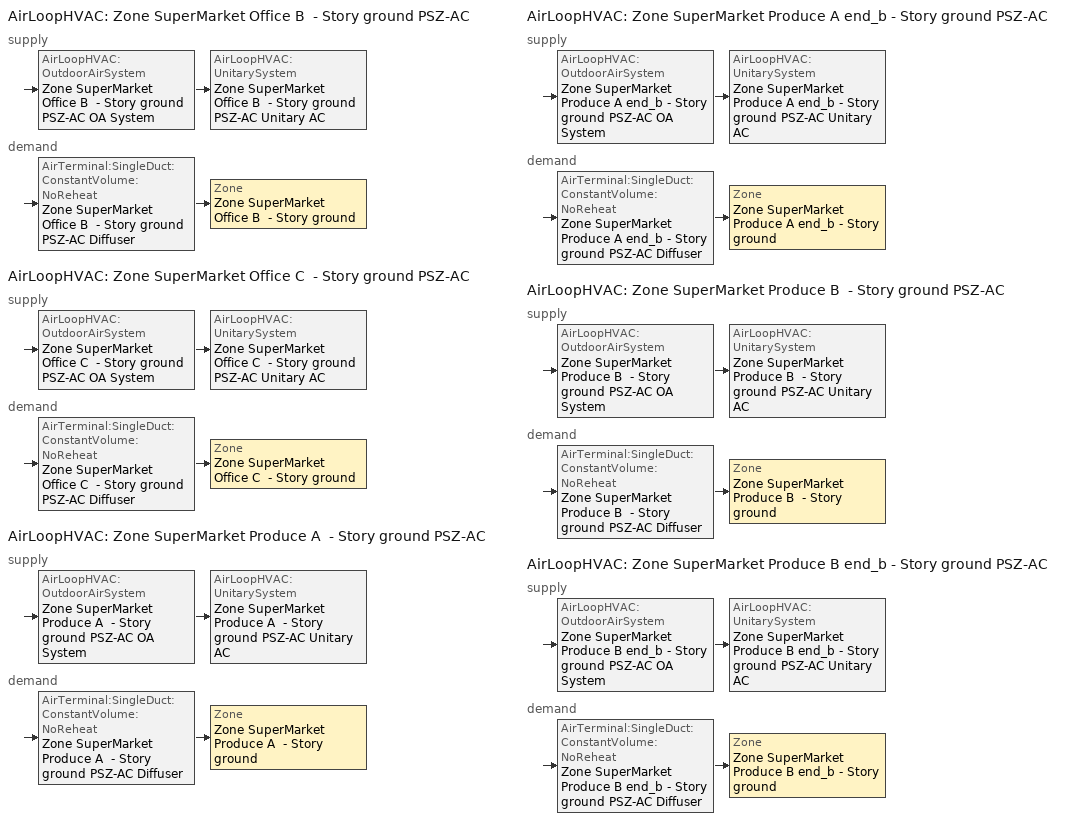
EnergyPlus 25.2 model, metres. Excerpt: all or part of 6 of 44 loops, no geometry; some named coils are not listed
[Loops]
AirLoopHVAC 'Zone SuperMarket Office B  - Story ground PSZ-AC'
 supply: AirLoopHVAC:OutdoorAirSystem 'Zone SuperMarket Office B  - Story ground PSZ-AC OA System' > AirLoopHVAC:UnitarySystem 'Zone SuperMarket Office B  - Story ground PSZ-AC Unitary AC'
 demand: AirTerminal:SingleDuct:ConstantVolume:NoReheat 'Zone SuperMarket Office B  - Story ground PSZ-AC Diffuser' > Zone 'Zone SuperMarket Office B  - Story ground'
AirLoopHVAC 'Zone SuperMarket Office C  - Story ground PSZ-AC'
 supply: AirLoopHVAC:OutdoorAirSystem 'Zone SuperMarket Office C  - Story ground PSZ-AC OA System' > AirLoopHVAC:UnitarySystem 'Zone SuperMarket Office C  - Story ground PSZ-AC Unitary AC'
 demand: AirTerminal:SingleDuct:ConstantVolume:NoReheat 'Zone SuperMarket Office C  - Story ground PSZ-AC Diffuser' > Zone 'Zone SuperMarket Office C  - Story ground'
AirLoopHVAC 'Zone SuperMarket Produce A  - Story ground PSZ-AC'
 supply: AirLoopHVAC:OutdoorAirSystem 'Zone SuperMarket Produce A  - Story ground PSZ-AC OA System' > AirLoopHVAC:UnitarySystem 'Zone SuperMarket Produce A  - Story ground PSZ-AC Unitary AC'
 demand: AirTerminal:SingleDuct:ConstantVolume:NoReheat 'Zone SuperMarket Produce A  - Story ground PSZ-AC Diffuser' > Zone 'Zone SuperMarket Produce A  - Story ground'
AirLoopHVAC 'Zone SuperMarket Produce A end_b - Story ground PSZ-AC'
 supply: AirLoopHVAC:OutdoorAirSystem 'Zone SuperMarket Produce A end_b - Story ground PSZ-AC OA System' > AirLoopHVAC:UnitarySystem 'Zone SuperMarket Produce A end_b - Story ground PSZ-AC Unitary AC'
 demand: AirTerminal:SingleDuct:ConstantVolume:NoReheat 'Zone SuperMarket Produce A end_b - Story ground PSZ-AC Diffuser' > Zone 'Zone SuperMarket Produce A end_b - Story ground'
AirLoopHVAC 'Zone SuperMarket Produce B  - Story ground PSZ-AC'
 supply: AirLoopHVAC:OutdoorAirSystem 'Zone SuperMarket Produce B  - Story ground PSZ-AC OA System' > AirLoopHVAC:UnitarySystem 'Zone SuperMarket Produce B  - Story ground PSZ-AC Unitary AC'
 demand: AirTerminal:SingleDuct:ConstantVolume:NoReheat 'Zone SuperMarket Produce B  - Story ground PSZ-AC Diffuser' > Zone 'Zone SuperMarket Produce B  - Story ground'
AirLoopHVAC 'Zone SuperMarket Produce B end_b - Story ground PSZ-AC'
 supply: AirLoopHVAC:OutdoorAirSystem 'Zone SuperMarket Produce B end_b - Story ground PSZ-AC OA System' > AirLoopHVAC:UnitarySystem 'Zone SuperMarket Produce B end_b - Story ground PSZ-AC Unitary AC'
 demand: AirTerminal:SingleDuct:ConstantVolume:NoReheat 'Zone SuperMarket Produce B end_b - Story ground PSZ-AC Diffuser' > Zone 'Zone SuperMarket Produce B end_b - Story ground'
[ZoneControl:Thermostat] Temperature Difference Between Cutout And Setpoint {deltaC}=0
Name | Zone or ZoneList | Control Type Schedule | Control 1
Zone SuperMarket Office B  - Story ground Thermostat | Zone SuperMarket Office B  - Story ground | Zone SuperMarket Office B  - Story ground Thermostat Schedule | SuperMarket Office - 90.1-2019 Thermostat 2
Zone SuperMarket Office C  - Story ground Thermostat | Zone SuperMarket Office C  - Story ground | Zone SuperMarket Office C  - Story ground Thermostat Schedule | SuperMarket Office - 90.1-2019 Thermostat
Zone SuperMarket Produce A  - Story ground Thermostat | Zone SuperMarket Produce A  - Story ground | Zone SuperMarket Produce A  - Story ground Thermostat Schedule | SuperMarket Produce - 90.1-2019 Thermostat 3
Zone SuperMarket Produce A end_b - Story ground Thermostat | Zone SuperMarket Produce A end_b - Story ground | Zone SuperMarket Produce A end_b - Story ground Thermostat Schedule | SuperMarket Produce - 90.1-2019 Thermostat
Zone SuperMarket Produce B  - Story ground Thermostat | Zone SuperMarket Produce B  - Story ground | Zone SuperMarket Produce B  - Story ground Thermostat Schedule | SuperMarket Produce - 90.1-2019 Thermostat 2
Zone SuperMarket Produce B end_b - Story ground Thermostat | Zone SuperMarket Produce B end_b - Story ground | Zone SuperMarket Produce B end_b - Story ground Thermostat Schedule | SuperMarket Produce - 90.1-2019 Thermostat 4
[ThermostatSetpoint:DualSetpoint]
Name | Heating Setpoint Temperature Schedule | Cooling Setpoint Temperature Schedule
SuperMarket Office - 90.1-2019 Thermostat 2; SuperMarket Office - 90.1-2019 Thermostat | SuperMarket HtgSetp | SuperMarket ClgSetp
SuperMarket Produce - 90.1-2019 Thermostat 3; SuperMarket Produce - 90.1-2019 Thermostat; SuperMarket Produce - 90.1-2019 Thermostat 2; SuperMarket Produce - 90.1-2019 Thermostat 4 | SuperMarket HtgSetp_Enduse | SuperMarket ClgSetp_Enduse
[AirTerminal:SingleDuct:ConstantVolume:NoReheat] Availability Schedule=Always On Discrete; Maximum Air Flow Rate {m3/s}=AutoSize
Zone SuperMarket Office B  - Story ground PSZ-AC Diffuser; Zone SuperMarket Office C  - Story ground PSZ-AC Diffuser; Zone SuperMarket Produce A  - Story ground PSZ-AC Diffuser; Zone SuperMarket Produce A end_b - Story ground PSZ-AC Diffuser; Zone SuperMarket Produce B  - Story ground PSZ-AC Diffuser; Zone SuperMarket Produce B end_b - Story ground PSZ-AC Diffuser
[Zone equipment]
Zone SuperMarket Office B  - Story ground: Zone SuperMarket Office B  - Story ground PSZ-AC Diffuser
Zone SuperMarket Office C  - Story ground: Zone SuperMarket Office C  - Story ground PSZ-AC Diffuser
Zone SuperMarket Produce A  - Story ground: Zone SuperMarket Produce A  - Story ground PSZ-AC Diffuser
Zone SuperMarket Produce A end_b - Story ground: Zone SuperMarket Produce A end_b - Story ground PSZ-AC Diffuser
Zone SuperMarket Produce B  - Story ground: Zone SuperMarket Produce B  - Story ground PSZ-AC Diffuser
Zone SuperMarket Produce B end_b - Story ground: Zone SuperMarket Produce B end_b - Story ground PSZ-AC Diffuser
[Sizing:Zone] Zone Cooling Design Supply Air Temperature Input Method=SupplyAirTemperature; Zone Cooling Design Supply Air Temperature {C}=12.7778; Zone Cooling Design Supply Air Temperature Difference {deltaC}=11.11; Zone Heating Design Supply Air Temperature Input Method=SupplyAirTemperature; Zone Heating Design Supply Air Temperature {C}=50; Zone Heating Design Supply Air Temperature Difference {deltaC}=11.11; Zone Cooling Design Supply Air Humidity Ratio {kgWater/kgDryAir}=0.0085; Zone Heating Design Supply Air Humidity Ratio {kgWater/kgDryAir}=0.008; Cooling Design Air Flow Method=DesignDay; Cooling Design Air Flow Rate {m3/s}=0; Cooling Minimum Air Flow per Zone Floor Area {m3/s-m2}=0.000762; Cooling Minimum Air Flow {m3/s}=0; Cooling Minimum Air Flow Fraction=0; Heating Design Air Flow Method=DesignDay; Heating Design Air Flow Rate {m3/s}=0; Heating Maximum Air Flow per Zone Floor Area {m3/s-m2}=0.002032; Heating Maximum Air Flow {m3/s}=0.141576; Heating Maximum Air Flow Fraction=1; Account for Dedicated Outdoor Air System=No; Zone Load Sizing Method=Sensible Load Only No Latent Load; Zone Latent Cooling Design Supply Air Humidity Ratio Input Method=HumidityRatioDifference; Zone Cooling Design Supply Air Humidity Ratio Difference {kgWater/kgDryAir}=0.005; Zone Latent Heating Design Supply Air Humidity Ratio Input Method=HumidityRatioDifference; Zone Humidification Design Supply Air Humidity Ratio Difference {kgWater/kgDryAir}=0.005; Type of Space Sum to Use=Coincident; Heating Coil Sizing Method=None; Maximum Heating Capacity To Cooling Load Sizing Ratio {W/W}=1
Name | Design Specification Outdoor Air Object
Zone SuperMarket Office B  - Story ground; Zone SuperMarket Office C  - Story ground | SuperMarket Office Ventilation
Zone SuperMarket Produce A  - Story ground; Zone SuperMarket Produce A end_b - Story ground; Zone SuperMarket Produce B  - Story ground; Zone SuperMarket Produce B end_b - Story ground | SuperMarket Produce Ventilation
[DesignSpecification:OutdoorAir] Outdoor Air Method=Sum; Outdoor Air Flow per Zone Floor Area {m3/s-m2}=0.0003048; Outdoor Air Flow per Zone {m3/s}=0; Outdoor Air Flow Air Changes per Hour {1/hr}=0
Name | Outdoor Air Flow per Person {m3/s-person}
SuperMarket Office Ventilation | 0.00235974
SuperMarket Produce Ventilation | 0.00353961
[AirLoopHVAC] Design Supply Air Flow Rate {m3/s}=AutoSize; Design Return Air Flow Fraction of Supply Air Flow=1
Zone SuperMarket Office B  - Story ground PSZ-AC; Zone SuperMarket Office C  - Story ground PSZ-AC; Zone SuperMarket Produce A  - Story ground PSZ-AC; Zone SuperMarket Produce A end_b - Story ground PSZ-AC; Zone SuperMarket Produce B  - Story ground PSZ-AC; Zone SuperMarket Produce B end_b - Story ground PSZ-AC
[Sizing:System] Type of Load to Size On=Sensible; Design Outdoor Air Flow Rate {m3/s}=Autosize; Central Heating Maximum System Air Flow Ratio=1; Preheat Design Temperature {C}=7.22222; Preheat Design Humidity Ratio {kgWater/kgDryAir}=0.008; Precool Design Temperature {C}=12.7778; Precool Design Humidity Ratio {kgWater/kgDryAir}=0.008; Central Cooling Design Supply Air Temperature {C}=12.7778; Central Heating Design Supply Air Temperature {C}=50; Type of Zone Sum to Use=Coincident; 100% Outdoor Air in Cooling=No; 100% Outdoor Air in Heating=No; Central Cooling Design Supply Air Humidity Ratio {kgWater/kgDryAir}=0.0085; Central Heating Design Supply Air Humidity Ratio {kgWater/kgDryAir}=0.008; Cooling Supply Air Flow Rate Method=DesignDay; Cooling Supply Air Flow Rate {m3/s}=0; Cooling Supply Air Flow Rate Per Floor Area {m3/s-m2}=0.00996765; Cooling Fraction of Autosized Cooling Supply Air Flow Rate=1; Cooling Supply Air Flow Rate Per Unit Cooling Capacity {m3/s-W}=3.94755e-05; Heating Supply Air Flow Rate Method=DesignDay; Heating Supply Air Flow Rate {m3/s}=0; Heating Supply Air Flow Rate Per Floor Area {m3/s-m2}=0.00996765; Heating Fraction of Autosized Heating Supply Air Flow Rate=1; Heating Fraction of Autosized Cooling Supply Air Flow Rate=1; Heating Supply Air Flow Rate Per Unit Heating Capacity {m3/s-W}=3.15882e-05; System Outdoor Air Method=ZoneSum; Zone Maximum Outdoor Air Fraction=1; Cooling Design Capacity Method=CoolingDesignCapacity; Cooling Design Capacity {W}=Autosize; Cooling Design Capacity Per Floor Area {W/m2}=234.7; Fraction of Autosized Cooling Design Capacity=1; Heating Design Capacity Method=HeatingDesignCapacity; Heating Design Capacity {W}=Autosize; Heating Design Capacity Per Floor Area {W/m2}=157; Fraction of Autosized Heating Design Capacity=1; Central Cooling Capacity Control Method=OnOff; Occupant Diversity=Autosize; Heating Coil Sizing Method=None; Maximum Heating Capacity To Cooling Capacity Sizing Ratio {W/W}=1
Zone SuperMarket Office B  - Story ground PSZ-AC; Zone SuperMarket Office C  - Story ground PSZ-AC; Zone SuperMarket Produce A  - Story ground PSZ-AC; Zone SuperMarket Produce A end_b - Story ground PSZ-AC; Zone SuperMarket Produce B  - Story ground PSZ-AC; Zone SuperMarket Produce B end_b - Story ground PSZ-AC
[Controller:OutdoorAir] Minimum Outdoor Air Flow Rate {m3/s}=Autosize; Maximum Outdoor Air Flow Rate {m3/s}=Autosize; Economizer Control Action Type=ModulateFlow; Lockout Type=LockoutWithHeating; Minimum Limit Type=FixedMinimum; High Humidity Control=No; High Humidity Outdoor Air Flow Ratio=1; Control High Indoor Humidity Based on Outdoor Humidity Ratio=Yes; Heat Recovery Bypass Control Type=BypassWhenWithinEconomizerLimits; Economizer Operation Staging=InterlockedWithMechanicalCooling
Name | Economizer Control Type | Economizer Maximum Limit Dry-Bulb Temperature {C} | Economizer Maximum Limit Enthalpy {J/kg} | Minimum Outdoor Air Schedule | Maximum Fraction of Outdoor Air Schedule | Mechanical Ventilation Controller
Zone SuperMarket Office B  - Story ground PSZ-AC OA System Controller | NoEconomizer | 28 | 64000 | Zone SuperMarket Office B  - Story ground PSZ-AC Occ Sch | ems_Zone_SuperMarket_Office_B____Story_ground_PSZ_AC_maxOASch | Controller Mechanical Ventilation 17
Zone SuperMarket Office C  - Story ground PSZ-AC OA System Controller | NoEconomizer | 28 | 64000 | Zone SuperMarket Office C  - Story ground PSZ-AC Occ Sch | ems_Zone_SuperMarket_Office_C____Story_ground_PSZ_AC_maxOASch | Controller Mechanical Ventilation 18
Zone SuperMarket Produce A  - Story ground PSZ-AC OA System Controller | NoEconomizer | 28 | 64000 | Zone SuperMarket Produce A  - Story ground PSZ-AC Occ Sch | ems_Zone_SuperMarket_Produce_A____Story_ground_PSZ_AC_maxOASch | Controller Mechanical Ventilation 22
Zone SuperMarket Produce A end_b - Story ground PSZ-AC OA System Controller | NoEconomizer | 28 | 64000 | Zone SuperMarket Produce A end_b - Story ground PSZ-AC Occ Sch | ems_Zone_SuperMarket_Produce_A_end_b___Story_ground_PSZ_AC_maxOASch | Controller Mechanical Ventilation 23
Zone SuperMarket Produce B  - Story ground PSZ-AC OA System Controller | DifferentialDryBulb |  |  | Zone SuperMarket Produce B  - Story ground PSZ-AC Occ Sch | ems_Zone_SuperMarket_Produce_B____Story_ground_PSZ_AC_maxOASch | Controller Mechanical Ventilation 24
Zone SuperMarket Produce B end_b - Story ground PSZ-AC OA System Controller | DifferentialDryBulb |  |  | Zone SuperMarket Produce B end_b - Story ground PSZ-AC Occ Sch | ems_Zone_SuperMarket_Produce_B_end_b___Story_ground_PSZ_AC_maxOASch | Controller Mechanical Ventilation 25
[Controller:MechanicalVentilation] Demand Controlled Ventilation=No; System Outdoor Air Method=ZoneSum
Name | Availability Schedule | Zone or ZoneList Name 1 | Design Specification Outdoor Air Object Name 1
Controller Mechanical Ventilation 17 | Zone SuperMarket Office B  - Story ground PSZ-AC Occ Sch | Zone SuperMarket Office B  - Story ground | SuperMarket Office Ventilation
Controller Mechanical Ventilation 18 | Zone SuperMarket Office C  - Story ground PSZ-AC Occ Sch | Zone SuperMarket Office C  - Story ground | SuperMarket Office Ventilation
Controller Mechanical Ventilation 22 | Zone SuperMarket Produce A  - Story ground PSZ-AC Occ Sch | Zone SuperMarket Produce A  - Story ground | SuperMarket Produce Ventilation
Controller Mechanical Ventilation 23 | Zone SuperMarket Produce A end_b - Story ground PSZ-AC Occ Sch | Zone SuperMarket Produce A end_b - Story ground | SuperMarket Produce Ventilation
Controller Mechanical Ventilation 24 | Zone SuperMarket Produce B  - Story ground PSZ-AC Occ Sch | Zone SuperMarket Produce B  - Story ground | SuperMarket Produce Ventilation
Controller Mechanical Ventilation 25 | Zone SuperMarket Produce B end_b - Story ground PSZ-AC Occ Sch | Zone SuperMarket Produce B end_b - Story ground | SuperMarket Produce Ventilation
[SetpointManager:MixedAir] Control Variable=Temperature
Name | Setpoint Node or NodeList
Zone SuperMarket Office B  - Story ground PSZ-AC Mixed Air Node OS Default SPM | Zone SuperMarket Office B  - Story ground PSZ-AC Mixed Air Node
Zone SuperMarket Office C  - Story ground PSZ-AC Mixed Air Node OS Default SPM | Zone SuperMarket Office C  - Story ground PSZ-AC Mixed Air Node
Zone SuperMarket Produce A  - Story ground PSZ-AC Mixed Air Node OS Default SPM | Zone SuperMarket Produce A  - Story ground PSZ-AC Mixed Air Node
Zone SuperMarket Produce A end_b - Story ground PSZ-AC Mixed Air Node OS Default SPM | Zone SuperMarket Produce A end_b - Story ground PSZ-AC Mixed Air Node
Zone SuperMarket Produce B  - Story ground PSZ-AC Mixed Air Node OS Default SPM | Zone SuperMarket Produce B  - Story ground PSZ-AC Mixed Air Node
Zone SuperMarket Produce B end_b - Story ground PSZ-AC Mixed Air Node OS Default SPM | Zone SuperMarket Produce B end_b - Story ground PSZ-AC Mixed Air Node
[AirLoopHVAC:UnitarySystem] Control Type=Load; Dehumidification Control Type=None; Availability Schedule=Always On Discrete; Fan Placement=DrawThrough; DX Heating Coil Sizing Ratio=1; Use DOAS DX Cooling Coil=No; Minimum Supply Air Temperature {C}=2; Latent Load Control=SensibleOnlyLoadControl; Cooling Supply Air Flow Rate Method=SupplyAirFlowRate; Cooling Supply Air Flow Rate {m3/s}=Autosize; Heating Supply Air Flow Rate Method=SupplyAirFlowRate; Heating Supply Air Flow Rate {m3/s}=Autosize; No Load Supply Air Flow Rate Method=None; No Load Supply Air Flow Rate Control Set To Low Speed=Yes; Maximum Supply Air Temperature {C}=80; Maximum Outdoor Dry-Bulb Temperature for Supplemental Heater Operation {C}=21; Ancillary On-Cycle Electric Power {W}=0; Ancillary Off-Cycle Electric Power {W}=0
Name | Controlling Zone or Thermostat Location | Supply Fan | Supply Air Fan Operating Mode Schedule | Heating Coil | Cooling Coil | Supplemental Heating Coil
Zone SuperMarket Office B  - Story ground PSZ-AC Unitary AC | Zone SuperMarket Office B  - Story ground | Zone SuperMarket Office B  - Story ground PSZ-AC Fan | Zone SuperMarket Office B  - Story ground PSZ-AC Occ Sch - adjusted | Zone SuperMarket Office B  - Story ground PSZ-AC Water Htg Coil | Zone SuperMarket Office B  - Story ground PSZ-AC 1spd DX AC Clg Coil 9kBtu/hr 13.4SEER | Zone SuperMarket Office B  - Story ground PSZ-AC Electric Backup Htg Coil
Zone SuperMarket Office C  - Story ground PSZ-AC Unitary AC | Zone SuperMarket Office C  - Story ground | Zone SuperMarket Office C  - Story ground PSZ-AC Fan | Zone SuperMarket Office C  - Story ground PSZ-AC Occ Sch - adjusted | Zone SuperMarket Office C  - Story ground PSZ-AC Water Htg Coil | Zone SuperMarket Office C  - Story ground PSZ-AC 1spd DX AC Clg Coil 2kBtu/hr 13.4SEER | Zone SuperMarket Office C  - Story ground PSZ-AC Electric Backup Htg Coil
Zone SuperMarket Produce A  - Story ground PSZ-AC Unitary AC | Zone SuperMarket Produce A  - Story ground | Zone SuperMarket Produce A  - Story ground PSZ-AC Fan | Zone SuperMarket Produce A  - Story ground PSZ-AC Occ Sch | Zone SuperMarket Produce A  - Story ground PSZ-AC Water Htg Coil | Zone SuperMarket Produce A  - Story ground PSZ-AC 1spd DX AC Clg Coil 14kBtu/hr 13.4SEER | Zone SuperMarket Produce A  - Story ground PSZ-AC Electric Backup Htg Coil
Zone SuperMarket Produce A end_b - Story ground PSZ-AC Unitary AC | Zone SuperMarket Produce A end_b - Story ground | Zone SuperMarket Produce A end_b - Story ground PSZ-AC Fan | Zone SuperMarket Produce A end_b - Story ground PSZ-AC Occ Sch | Zone SuperMarket Produce A end_b - Story ground PSZ-AC Water Htg Coil | Zone SuperMarket Produce A end_b - Story ground PSZ-AC 1spd DX AC Clg Coil 10kBtu/hr 13.4SEER | Zone SuperMarket Produce A end_b - Story ground PSZ-AC Electric Backup Htg Coil
Zone SuperMarket Produce B  - Story ground PSZ-AC Unitary AC | Zone SuperMarket Produce B  - Story ground | Zone SuperMarket Produce B  - Story ground PSZ-AC Fan | Zone SuperMarket Produce B  - Story ground PSZ-AC Occ Sch | Zone SuperMarket Produce B  - Story ground PSZ-AC Water Htg Coil | Zone SuperMarket Produce B  - Story ground PSZ-AC 1spd DX AC Clg Coil 77kBtu/hr 14.6IEER | Zone SuperMarket Produce B  - Story ground PSZ-AC Electric Backup Htg Coil
Zone SuperMarket Produce B end_b - Story ground PSZ-AC Unitary AC | Zone SuperMarket Produce B end_b - Story ground | Zone SuperMarket Produce B end_b - Story ground PSZ-AC Fan | Zone SuperMarket Produce B end_b - Story ground PSZ-AC Occ Sch | Zone SuperMarket Produce B end_b - Story ground PSZ-AC Water Htg Coil | Zone SuperMarket Produce B end_b - Story ground PSZ-AC 1spd DX AC Clg Coil 67kBtu/hr 14.6IEER | Zone SuperMarket Produce B end_b - Story ground PSZ-AC Electric Backup Htg Coil
[Fan:OnOff] Availability Schedule=Always On Discrete; Pressure Rise {Pa}=622.722; Maximum Flow Rate {m3/s}=Autosize; Motor In Airstream Fraction=1
Name | Fan Total Efficiency | Motor Efficiency | Fan Power Ratio Function of Speed Ratio Curve | Fan Efficiency Ratio Function of Speed Ratio Curve
Zone SuperMarket Office B  - Story ground PSZ-AC Fan | 0.55575 | 0.855 | Fan On Off Power Curve 16 | Fan On Off Efficiency Curve 16
Zone SuperMarket Office C  - Story ground PSZ-AC Fan | 0.55575 | 0.855 | Fan On Off Power Curve 17 | Fan On Off Efficiency Curve 17
Zone SuperMarket Produce A  - Story ground PSZ-AC Fan | 0.55575 | 0.855 | Fan On Off Power Curve 21 | Fan On Off Efficiency Curve 21
Zone SuperMarket Produce A end_b - Story ground PSZ-AC Fan | 0.55575 | 0.855 | Fan On Off Power Curve 22 | Fan On Off Efficiency Curve 22
Zone SuperMarket Produce B  - Story ground PSZ-AC Fan | 0.56225 | 0.865 | Fan On Off Power Curve 23 | Fan On Off Efficiency Curve 23
Zone SuperMarket Produce B end_b - Story ground PSZ-AC Fan | 0.56225 | 0.865 | Fan On Off Power Curve 24 | Fan On Off Efficiency Curve 24
[Coil:Cooling:DX:SingleSpeed] Availability Schedule=Always On Discrete; Gross Rated Total Cooling Capacity {W}=Autosize; Gross Rated Sensible Heat Ratio=Autosize; Rated Air Flow Rate {m3/s}=Autosize; Rated Evaporator Fan Power Per Volume Flow Rate 2017 {W/(m3/s)}=773.3; Rated Evaporator Fan Power Per Volume Flow Rate 2023 {W/(m3/s)}=934.4; Total Cooling Capacity Function of Temperature Curve=CoilClgDXQRatio_fTwbToadbSI; Total Cooling Capacity Function of Flow Fraction Curve=CoilClgDXSnglQRatio_fCFMRatio; Energy Input Ratio Function of Temperature Curve=CoilClgDXEIRRatio_fTwbToadbSI; Energy Input Ratio Function of Flow Fraction Curve=CoilClgDXSnglEIRRatio_fCFMRatio; Part Load Fraction Correlation Curve=CoilClgDXEIRRatio_fQFrac; Minimum Outdoor Dry-Bulb Temperature for Compressor Operation {C}=-25; Nominal Time for Condensate Removal to Begin {s}=0; Ratio of Initial Moisture Evaporation Rate and Steady State Latent Capacity=0; Maximum Cycling Rate {cycles/hr}=0; Latent Capacity Time Constant {s}=0; Condenser Type=AirCooled; Evaporative Condenser Effectiveness=0.9; Evaporative Condenser Air Flow Rate {m3/s}=Autosize; Evaporative Condenser Pump Rated Power Consumption {W}=Autosize; Crankcase Heater Capacity {W}=0; Maximum Outdoor Dry-Bulb Temperature for Crankcase Heater Operation {C}=10; Basin Heater Capacity {W/K}=0; Basin Heater Setpoint Temperature {C}=2
Name | Gross Rated Cooling COP {W/W}
Zone SuperMarket Office B  - Story ground PSZ-AC 1spd DX AC Clg Coil 9kBtu/hr 13.4SEER; Zone SuperMarket Office C  - Story ground PSZ-AC 1spd DX AC Clg Coil 2kBtu/hr 13.4SEER; Zone SuperMarket Produce A  - Story ground PSZ-AC 1spd DX AC Clg Coil 14kBtu/hr 13.4SEER; Zone SuperMarket Produce A end_b - Story ground PSZ-AC 1spd DX AC Clg Coil 10kBtu/hr 13.4SEER | 3.721984
Zone SuperMarket Produce B  - Story ground PSZ-AC 1spd DX AC Clg Coil 77kBtu/hr 14.6IEER; Zone SuperMarket Produce B end_b - Story ground PSZ-AC 1spd DX AC Clg Coil 67kBtu/hr 14.6IEER | 3.62155
[Coil:Heating:Electric] Availability Schedule=Always On Discrete; Efficiency=1; Nominal Capacity {W}=Autosize
Zone SuperMarket Office B  - Story ground PSZ-AC Electric Backup Htg Coil; Zone SuperMarket Office C  - Story ground PSZ-AC Electric Backup Htg Coil; Zone SuperMarket Produce A  - Story ground PSZ-AC Electric Backup Htg Coil; Zone SuperMarket Produce A end_b - Story ground PSZ-AC Electric Backup Htg Coil; Zone SuperMarket Produce B  - Story ground PSZ-AC Electric Backup Htg Coil; Zone SuperMarket Produce B end_b - Story ground PSZ-AC Electric Backup Htg Coil
[SetpointManager:SingleZone:Reheat] Control Variable=Temperature; Minimum Supply Air Temperature {C}=12.7778; Maximum Supply Air Temperature {C}=50
Name | Control Zone | Setpoint Node or NodeList
Zone SuperMarket Office B  - Story ground Setpoint Manager SZ Reheat | Zone SuperMarket Office B  - Story ground | Zone SuperMarket Office B  - Story ground PSZ-AC Supply Outlet Node
Zone SuperMarket Office C  - Story ground Setpoint Manager SZ Reheat | Zone SuperMarket Office C  - Story ground | Zone SuperMarket Office C  - Story ground PSZ-AC Supply Outlet Node
Zone SuperMarket Produce A  - Story ground Setpoint Manager SZ Reheat | Zone SuperMarket Produce A  - Story ground | Zone SuperMarket Produce A  - Story ground PSZ-AC Supply Outlet Node
Zone SuperMarket Produce A end_b - Story ground Setpoint Manager SZ Reheat | Zone SuperMarket Produce A end_b - Story ground | Zone SuperMarket Produce A end_b - Story ground PSZ-AC Supply Outlet Node
Zone SuperMarket Produce B  - Story ground Setpoint Manager SZ Reheat | Zone SuperMarket Produce B  - Story ground | Zone SuperMarket Produce B  - Story ground PSZ-AC Supply Outlet Node
Zone SuperMarket Produce B end_b - Story ground Setpoint Manager SZ Reheat | Zone SuperMarket Produce B end_b - Story ground | Zone SuperMarket Produce B end_b - Story ground PSZ-AC Supply Outlet Node
[Schedule:Day:Interval]
SuperMarket HtgSetp_Enduse Default|Wknd|Wkdy Day; SuperMarket HtgSetp_Enduse Default; SuperMarket HtgSetp_Enduse Summer Design Day; SuperMarket HtgSetp_Enduse Winter Design Day: No, 24:00, 19.5
SuperMarket ClgSetp_Enduse Default|Wknd|Wkdy Day; SuperMarket ClgSetp_Enduse Default; SuperMarket ClgSetp_Enduse Summer Design Day; SuperMarket ClgSetp_Enduse Winter Design Day: No, 24:00, 22.75
SuperMarket HtgSetp Default; SuperMarket HtgSetp Winter Design Day: No, 06:00, 15.6, 22:00, 21, 24:00, 15.6
SuperMarket HtgSetp Summer Design Day: No, 24:00, 15.6
SuperMarket ClgSetp Default; SuperMarket ClgSetp Summer Design Day: No, 06:00, 30, 22:00, 24, 24:00, 30
SuperMarket ClgSetp Winter Design Day: No, 24:00, 30
ems_Zone_SuperMarket_Office_B____Story_ground_PSZ_AC_maxOASch_Default; ems_Zone_SuperMarket_Office_C____Story_ground_PSZ_AC_maxOASch_Default; ems_Zone_SuperMarket_Produce_A_end_b___Story_ground_PSZ_AC_maxOASch_Default; ems_Zone_SuperMarket_Produce_A____Story_ground_PSZ_AC_maxOASch_Default; ems_Zone_SuperMarket_Produce_B_end_b___Story_ground_PSZ_AC_maxOASch_Default; ems_Zone_SuperMarket_Produce_B____Story_ground_PSZ_AC_maxOASch_Default: No, 24:00, 0.75
Schedule Day 73; Schedule Day 77; Schedule Day 81; Schedule Day 83; Schedule Day 85; Schedule Day 87: No, 07:00, 0, 21:00, 1, 24:00, 0
Schedule Day 74; Schedule Day 84; Schedule Day 88: No, 08:00, 0, 19:00, 1, 24:00, 0
Schedule Day 75: No, 08:00, 0, 12:00, 1, 13:00, 0, 19:00, 1, 24:00, 0
Schedule Day 76; Schedule Day 80: No, 07:00, 0, 12:00, 1, 13:00, 0, 21:00, 1, 24:00, 0
Schedule Day 78; Schedule Day 82; Schedule Day 86: No, 07:00, 0, 20:00, 1, 24:00, 0
Schedule Day 79: No, 07:00, 0, 12:00, 1, 13:00, 0, 20:00, 1, 24:00, 0
Zone SuperMarket Office B  - Story ground PSZ-AC Occ Sch Default; Zone SuperMarket Produce A end_b - Story ground PSZ-AC Occ Sch Default; Zone SuperMarket Produce B end_b - Story ground PSZ-AC Occ Sch Default: No, 08:00, 0, 22:00, 1, 24:00, 0
Zone SuperMarket Office B  - Story ground PSZ-AC Occ Sch Default 1: No, 08:00, 0, 12:00, 1, 13:00, 0, 22:00, 1, 24:00, 0
Zone SuperMarket Office B  - Story ground PSZ-AC Occ Sch Summer Design Day; Zone SuperMarket Office B  - Story ground PSZ-AC Occ Sch Summer Design Day 1; Zone SuperMarket Office B  - Story ground PSZ-AC Occ Sch Winter Design Day; Zone SuperMarket Office B  - Story ground PSZ-AC Occ Sch Winter Design Day 1; Zone SuperMarket Office C  - Story ground PSZ-AC Occ Sch Summer Design Day; Zone SuperMarket Office C  - Story ground PSZ-AC Occ Sch Summer Design Day 1; Zone SuperMarket Office C  - Story ground PSZ-AC Occ Sch Winter Design Day; Zone SuperMarket Office C  - Story ground PSZ-AC Occ Sch Winter Design Day 1; Zone SuperMarket Produce A  - Story ground PSZ-AC Occ Sch Summer Design Day; Zone SuperMarket Produce A  - Story ground PSZ-AC Occ Sch Winter Design Day; Zone SuperMarket Produce A end_b - Story ground PSZ-AC Occ Sch Summer Design Day; Zone SuperMarket Produce A end_b - Story ground PSZ-AC Occ Sch Winter Design Day; Zone SuperMarket Produce B  - Story ground PSZ-AC Occ Sch Summer Design Day; Zone SuperMarket Produce B  - Story ground PSZ-AC Occ Sch Winter Design Day; Zone SuperMarket Produce B end_b - Story ground PSZ-AC Occ Sch Summer Design Day; Zone SuperMarket Produce B end_b - Story ground PSZ-AC Occ Sch Winter Design Day: No, 24:00, 1
Zone SuperMarket Office C  - Story ground PSZ-AC Occ Sch Default; Zone SuperMarket Produce A  - Story ground PSZ-AC Occ Sch Default; Zone SuperMarket Produce B  - Story ground PSZ-AC Occ Sch Default: No, 07:00, 0, 22:00, 1, 24:00, 0
Zone SuperMarket Office C  - Story ground PSZ-AC Occ Sch Default 1: No, 07:00, 0, 12:00, 1, 13:00, 0, 22:00, 1, 24:00, 0
[Schedule:Week:Daily]
SuperMarket HtgSetp_Enduse Week Rule - Jan1-Dec31: SuperMarket HtgSetp_Enduse Default|Wknd|Wkdy Day, SuperMarket HtgSetp_Enduse Default|Wknd|Wkdy Day, SuperMarket HtgSetp_Enduse Default|Wknd|Wkdy Day, SuperMarket HtgSetp_Enduse Default|Wknd|Wkdy Day, SuperMarket HtgSetp_Enduse Default|Wknd|Wkdy Day, SuperMarket HtgSetp_Enduse Default|Wknd|Wkdy Day, SuperMarket HtgSetp_Enduse Default|Wknd|Wkdy Day, SuperMarket HtgSetp_Enduse Default, SuperMarket HtgSetp_Enduse Summer Design Day, SuperMarket HtgSetp_Enduse Winter Design Day, SuperMarket HtgSetp_Enduse Default, SuperMarket HtgSetp_Enduse Default
SuperMarket ClgSetp_Enduse Week Rule - Jan1-Dec31: SuperMarket ClgSetp_Enduse Default|Wknd|Wkdy Day, SuperMarket ClgSetp_Enduse Default|Wknd|Wkdy Day, SuperMarket ClgSetp_Enduse Default|Wknd|Wkdy Day, SuperMarket ClgSetp_Enduse Default|Wknd|Wkdy Day, SuperMarket ClgSetp_Enduse Default|Wknd|Wkdy Day, SuperMarket ClgSetp_Enduse Default|Wknd|Wkdy Day, SuperMarket ClgSetp_Enduse Default|Wknd|Wkdy Day, SuperMarket ClgSetp_Enduse Default, SuperMarket ClgSetp_Enduse Summer Design Day, SuperMarket ClgSetp_Enduse Winter Design Day, SuperMarket ClgSetp_Enduse Default, SuperMarket ClgSetp_Enduse Default
SuperMarket HtgSetp Week Rule - Jan1-Dec31: SuperMarket HtgSetp Default, SuperMarket HtgSetp Default, SuperMarket HtgSetp Default, SuperMarket HtgSetp Default, SuperMarket HtgSetp Default, SuperMarket HtgSetp Default, SuperMarket HtgSetp Default, SuperMarket HtgSetp Default, SuperMarket HtgSetp Summer Design Day, SuperMarket HtgSetp Winter Design Day, SuperMarket HtgSetp Default, SuperMarket HtgSetp Default
SuperMarket ClgSetp Week Rule - Jan1-Dec31: SuperMarket ClgSetp Default, SuperMarket ClgSetp Default, SuperMarket ClgSetp Default, SuperMarket ClgSetp Default, SuperMarket ClgSetp Default, SuperMarket ClgSetp Default, SuperMarket ClgSetp Default, SuperMarket ClgSetp Default, SuperMarket ClgSetp Summer Design Day, SuperMarket ClgSetp Winter Design Day, SuperMarket ClgSetp Default, SuperMarket ClgSetp Default
ems_Zone_SuperMarket_Office_B____Story_ground_PSZ_AC_maxOASch Week Rule - Jan1-Dec31: ems_Zone_SuperMarket_Office_B____Story_ground_PSZ_AC_maxOASch_Default, ems_Zone_SuperMarket_Office_B____Story_ground_PSZ_AC_maxOASch_Default, ems_Zone_SuperMarket_Office_B____Story_ground_PSZ_AC_maxOASch_Default, ems_Zone_SuperMarket_Office_B____Story_ground_PSZ_AC_maxOASch_Default, ems_Zone_SuperMarket_Office_B____Story_ground_PSZ_AC_maxOASch_Default, ems_Zone_SuperMarket_Office_B____Story_ground_PSZ_AC_maxOASch_Default, ems_Zone_SuperMarket_Office_B____Story_ground_PSZ_AC_maxOASch_Default, ems_Zone_SuperMarket_Office_B____Story_ground_PSZ_AC_maxOASch_Default, ems_Zone_SuperMarket_Office_B____Story_ground_PSZ_AC_maxOASch_Default, ems_Zone_SuperMarket_Office_B____Story_ground_PSZ_AC_maxOASch_Default, ems_Zone_SuperMarket_Office_B____Story_ground_PSZ_AC_maxOASch_Default, ems_Zone_SuperMarket_Office_B____Story_ground_PSZ_AC_maxOASch_Default
ems_Zone_SuperMarket_Office_C____Story_ground_PSZ_AC_maxOASch Week Rule - Jan1-Dec31: ems_Zone_SuperMarket_Office_C____Story_ground_PSZ_AC_maxOASch_Default, ems_Zone_SuperMarket_Office_C____Story_ground_PSZ_AC_maxOASch_Default, ems_Zone_SuperMarket_Office_C____Story_ground_PSZ_AC_maxOASch_Default, ems_Zone_SuperMarket_Office_C____Story_ground_PSZ_AC_maxOASch_Default, ems_Zone_SuperMarket_Office_C____Story_ground_PSZ_AC_maxOASch_Default, ems_Zone_SuperMarket_Office_C____Story_ground_PSZ_AC_maxOASch_Default, ems_Zone_SuperMarket_Office_C____Story_ground_PSZ_AC_maxOASch_Default, ems_Zone_SuperMarket_Office_C____Story_ground_PSZ_AC_maxOASch_Default, ems_Zone_SuperMarket_Office_C____Story_ground_PSZ_AC_maxOASch_Default, ems_Zone_SuperMarket_Office_C____Story_ground_PSZ_AC_maxOASch_Default, ems_Zone_SuperMarket_Office_C____Story_ground_PSZ_AC_maxOASch_Default, ems_Zone_SuperMarket_Office_C____Story_ground_PSZ_AC_maxOASch_Default
ems_Zone_SuperMarket_Produce_A_end_b___Story_ground_PSZ_AC_maxOASch Week Rule - Jan1-Dec31: ems_Zone_SuperMarket_Produce_A_end_b___Story_ground_PSZ_AC_maxOASch_Default, ems_Zone_SuperMarket_Produce_A_end_b___Story_ground_PSZ_AC_maxOASch_Default, ems_Zone_SuperMarket_Produce_A_end_b___Story_ground_PSZ_AC_maxOASch_Default, ems_Zone_SuperMarket_Produce_A_end_b___Story_ground_PSZ_AC_maxOASch_Default, ems_Zone_SuperMarket_Produce_A_end_b___Story_ground_PSZ_AC_maxOASch_Default, ems_Zone_SuperMarket_Produce_A_end_b___Story_ground_PSZ_AC_maxOASch_Default, ems_Zone_SuperMarket_Produce_A_end_b___Story_ground_PSZ_AC_maxOASch_Default, ems_Zone_SuperMarket_Produce_A_end_b___Story_ground_PSZ_AC_maxOASch_Default, ems_Zone_SuperMarket_Produce_A_end_b___Story_ground_PSZ_AC_maxOASch_Default, ems_Zone_SuperMarket_Produce_A_end_b___Story_ground_PSZ_AC_maxOASch_Default, ems_Zone_SuperMarket_Produce_A_end_b___Story_ground_PSZ_AC_maxOASch_Default, ems_Zone_SuperMarket_Produce_A_end_b___Story_ground_PSZ_AC_maxOASch_Default
ems_Zone_SuperMarket_Produce_A____Story_ground_PSZ_AC_maxOASch Week Rule - Jan1-Dec31: ems_Zone_SuperMarket_Produce_A____Story_ground_PSZ_AC_maxOASch_Default, ems_Zone_SuperMarket_Produce_A____Story_ground_PSZ_AC_maxOASch_Default, ems_Zone_SuperMarket_Produce_A____Story_ground_PSZ_AC_maxOASch_Default, ems_Zone_SuperMarket_Produce_A____Story_ground_PSZ_AC_maxOASch_Default, ems_Zone_SuperMarket_Produce_A____Story_ground_PSZ_AC_maxOASch_Default, ems_Zone_SuperMarket_Produce_A____Story_ground_PSZ_AC_maxOASch_Default, ems_Zone_SuperMarket_Produce_A____Story_ground_PSZ_AC_maxOASch_Default, ems_Zone_SuperMarket_Produce_A____Story_ground_PSZ_AC_maxOASch_Default, ems_Zone_SuperMarket_Produce_A____Story_ground_PSZ_AC_maxOASch_Default, ems_Zone_SuperMarket_Produce_A____Story_ground_PSZ_AC_maxOASch_Default, ems_Zone_SuperMarket_Produce_A____Story_ground_PSZ_AC_maxOASch_Default, ems_Zone_SuperMarket_Produce_A____Story_ground_PSZ_AC_maxOASch_Default
ems_Zone_SuperMarket_Produce_B_end_b___Story_ground_PSZ_AC_maxOASch Week Rule - Jan1-Dec31: ems_Zone_SuperMarket_Produce_B_end_b___Story_ground_PSZ_AC_maxOASch_Default, ems_Zone_SuperMarket_Produce_B_end_b___Story_ground_PSZ_AC_maxOASch_Default, ems_Zone_SuperMarket_Produce_B_end_b___Story_ground_PSZ_AC_maxOASch_Default, ems_Zone_SuperMarket_Produce_B_end_b___Story_ground_PSZ_AC_maxOASch_Default, ems_Zone_SuperMarket_Produce_B_end_b___Story_ground_PSZ_AC_maxOASch_Default, ems_Zone_SuperMarket_Produce_B_end_b___Story_ground_PSZ_AC_maxOASch_Default, ems_Zone_SuperMarket_Produce_B_end_b___Story_ground_PSZ_AC_maxOASch_Default, ems_Zone_SuperMarket_Produce_B_end_b___Story_ground_PSZ_AC_maxOASch_Default, ems_Zone_SuperMarket_Produce_B_end_b___Story_ground_PSZ_AC_maxOASch_Default, ems_Zone_SuperMarket_Produce_B_end_b___Story_ground_PSZ_AC_maxOASch_Default, ems_Zone_SuperMarket_Produce_B_end_b___Story_ground_PSZ_AC_maxOASch_Default, ems_Zone_SuperMarket_Produce_B_end_b___Story_ground_PSZ_AC_maxOASch_Default
ems_Zone_SuperMarket_Produce_B____Story_ground_PSZ_AC_maxOASch Week Rule - Jan1-Dec31: ems_Zone_SuperMarket_Produce_B____Story_ground_PSZ_AC_maxOASch_Default, ems_Zone_SuperMarket_Produce_B____Story_ground_PSZ_AC_maxOASch_Default, ems_Zone_SuperMarket_Produce_B____Story_ground_PSZ_AC_maxOASch_Default, ems_Zone_SuperMarket_Produce_B____Story_ground_PSZ_AC_maxOASch_Default, ems_Zone_SuperMarket_Produce_B____Story_ground_PSZ_AC_maxOASch_Default, ems_Zone_SuperMarket_Produce_B____Story_ground_PSZ_AC_maxOASch_Default, ems_Zone_SuperMarket_Produce_B____Story_ground_PSZ_AC_maxOASch_Default, ems_Zone_SuperMarket_Produce_B____Story_ground_PSZ_AC_maxOASch_Default, ems_Zone_SuperMarket_Produce_B____Story_ground_PSZ_AC_maxOASch_Default, ems_Zone_SuperMarket_Produce_B____Story_ground_PSZ_AC_maxOASch_Default, ems_Zone_SuperMarket_Produce_B____Story_ground_PSZ_AC_maxOASch_Default, ems_Zone_SuperMarket_Produce_B____Story_ground_PSZ_AC_maxOASch_Default
Zone SuperMarket Office B  - Story ground PSZ-AC Occ Sch Week Rule - Jan1-Dec31: Schedule Day 74, Zone SuperMarket Office B  - Story ground PSZ-AC Occ Sch Default, Zone SuperMarket Office B  - Story ground PSZ-AC Occ Sch Default, Zone SuperMarket Office B  - Story ground PSZ-AC Occ Sch Default, Zone SuperMarket Office B  - Story ground PSZ-AC Occ Sch Default, Zone SuperMarket Office B  - Story ground PSZ-AC Occ Sch Default, Schedule Day 73, Zone SuperMarket Office B  - Story ground PSZ-AC Occ Sch Default, Zone SuperMarket Office B  - Story ground PSZ-AC Occ Sch Summer Design Day, Zone SuperMarket Office B  - Story ground PSZ-AC Occ Sch Winter Design Day, Zone SuperMarket Office B  - Story ground PSZ-AC Occ Sch Default, Zone SuperMarket Office B  - Story ground PSZ-AC Occ Sch Default
Zone SuperMarket Office B  - Story ground PSZ-AC Occ Sch - adjusted Week Rule - Jan1-Dec31: Schedule Day 75, Zone SuperMarket Office B  - Story ground PSZ-AC Occ Sch Default 1, Zone SuperMarket Office B  - Story ground PSZ-AC Occ Sch Default 1, Zone SuperMarket Office B  - Story ground PSZ-AC Occ Sch Default 1, Zone SuperMarket Office B  - Story ground PSZ-AC Occ Sch Default 1, Zone SuperMarket Office B  - Story ground PSZ-AC Occ Sch Default 1, Schedule Day 76, Zone SuperMarket Office B  - Story ground PSZ-AC Occ Sch Default 1, Zone SuperMarket Office B  - Story ground PSZ-AC Occ Sch Summer Design Day 1, Zone SuperMarket Office B  - Story ground PSZ-AC Occ Sch Winter Design Day 1, Zone SuperMarket Office B  - Story ground PSZ-AC Occ Sch Default 1, Zone SuperMarket Office B  - Story ground PSZ-AC Occ Sch Default 1
Zone SuperMarket Office C  - Story ground PSZ-AC Occ Sch Week Rule - Jan1-Dec31: Schedule Day 78, Zone SuperMarket Office C  - Story ground PSZ-AC Occ Sch Default, Zone SuperMarket Office C  - Story ground PSZ-AC Occ Sch Default, Zone SuperMarket Office C  - Story ground PSZ-AC Occ Sch Default, Zone SuperMarket Office C  - Story ground PSZ-AC Occ Sch Default, Zone SuperMarket Office C  - Story ground PSZ-AC Occ Sch Default, Schedule Day 77, Zone SuperMarket Office C  - Story ground PSZ-AC Occ Sch Default, Zone SuperMarket Office C  - Story ground PSZ-AC Occ Sch Summer Design Day, Zone SuperMarket Office C  - Story ground PSZ-AC Occ Sch Winter Design Day, Zone SuperMarket Office C  - Story ground PSZ-AC Occ Sch Default, Zone SuperMarket Office C  - Story ground PSZ-AC Occ Sch Default
Zone SuperMarket Office C  - Story ground PSZ-AC Occ Sch - adjusted Week Rule - Jan1-Dec31: Schedule Day 79, Zone SuperMarket Office C  - Story ground PSZ-AC Occ Sch Default 1, Zone SuperMarket Office C  - Story ground PSZ-AC Occ Sch Default 1, Zone SuperMarket Office C  - Story ground PSZ-AC Occ Sch Default 1, Zone SuperMarket Office C  - Story ground PSZ-AC Occ Sch Default 1, Zone SuperMarket Office C  - Story ground PSZ-AC Occ Sch Default 1, Schedule Day 80, Zone SuperMarket Office C  - Story ground PSZ-AC Occ Sch Default 1, Zone SuperMarket Office C  - Story ground PSZ-AC Occ Sch Summer Design Day 1, Zone SuperMarket Office C  - Story ground PSZ-AC Occ Sch Winter Design Day 1, Zone SuperMarket Office C  - Story ground PSZ-AC Occ Sch Default 1, Zone SuperMarket Office C  - Story ground PSZ-AC Occ Sch Default 1
Zone SuperMarket Produce A  - Story ground PSZ-AC Occ Sch Week Rule - Jan1-Dec31: Schedule Day 82, Zone SuperMarket Produce A  - Story ground PSZ-AC Occ Sch Default, Zone SuperMarket Produce A  - Story ground PSZ-AC Occ Sch Default, Zone SuperMarket Produce A  - Story ground PSZ-AC Occ Sch Default, Zone SuperMarket Produce A  - Story ground PSZ-AC Occ Sch Default, Zone SuperMarket Produce A  - Story ground PSZ-AC Occ Sch Default, Schedule Day 81, Zone SuperMarket Produce A  - Story ground PSZ-AC Occ Sch Default, Zone SuperMarket Produce A  - Story ground PSZ-AC Occ Sch Summer Design Day, Zone SuperMarket Produce A  - Story ground PSZ-AC Occ Sch Winter Design Day, Zone SuperMarket Produce A  - Story ground PSZ-AC Occ Sch Default, Zone SuperMarket Produce A  - Story ground PSZ-AC Occ Sch Default
Zone SuperMarket Produce A end_b - Story ground PSZ-AC Occ Sch Week Rule - Jan1-Dec31: Schedule Day 84, Zone SuperMarket Produce A end_b - Story ground PSZ-AC Occ Sch Default, Zone SuperMarket Produce A end_b - Story ground PSZ-AC Occ Sch Default, Zone SuperMarket Produce A end_b - Story ground PSZ-AC Occ Sch Default, Zone SuperMarket Produce A end_b - Story ground PSZ-AC Occ Sch Default, Zone SuperMarket Produce A end_b - Story ground PSZ-AC Occ Sch Default, Schedule Day 83, Zone SuperMarket Produce A end_b - Story ground PSZ-AC Occ Sch Default, Zone SuperMarket Produce A end_b - Story ground PSZ-AC Occ Sch Summer Design Day, Zone SuperMarket Produce A end_b - Story ground PSZ-AC Occ Sch Winter Design Day, Zone SuperMarket Produce A end_b - Story ground PSZ-AC Occ Sch Default, Zone SuperMarket Produce A end_b - Story ground PSZ-AC Occ Sch Default
Zone SuperMarket Produce B  - Story ground PSZ-AC Occ Sch Week Rule - Jan1-Dec31: Schedule Day 86, Zone SuperMarket Produce B  - Story ground PSZ-AC Occ Sch Default, Zone SuperMarket Produce B  - Story ground PSZ-AC Occ Sch Default, Zone SuperMarket Produce B  - Story ground PSZ-AC Occ Sch Default, Zone SuperMarket Produce B  - Story ground PSZ-AC Occ Sch Default, Zone SuperMarket Produce B  - Story ground PSZ-AC Occ Sch Default, Schedule Day 85, Zone SuperMarket Produce B  - Story ground PSZ-AC Occ Sch Default, Zone SuperMarket Produce B  - Story ground PSZ-AC Occ Sch Summer Design Day, Zone SuperMarket Produce B  - Story ground PSZ-AC Occ Sch Winter Design Day, Zone SuperMarket Produce B  - Story ground PSZ-AC Occ Sch Default, Zone SuperMarket Produce B  - Story ground PSZ-AC Occ Sch Default
Zone SuperMarket Produce B end_b - Story ground PSZ-AC Occ Sch Week Rule - Jan1-Dec31: Schedule Day 88, Zone SuperMarket Produce B end_b - Story ground PSZ-AC Occ Sch Default, Zone SuperMarket Produce B end_b - Story ground PSZ-AC Occ Sch Default, Zone SuperMarket Produce B end_b - Story ground PSZ-AC Occ Sch Default, Zone SuperMarket Produce B end_b - Story ground PSZ-AC Occ Sch Default, Zone SuperMarket Produce B end_b - Story ground PSZ-AC Occ Sch Default, Schedule Day 87, Zone SuperMarket Produce B end_b - Story ground PSZ-AC Occ Sch Default, Zone SuperMarket Produce B end_b - Story ground PSZ-AC Occ Sch Summer Design Day, Zone SuperMarket Produce B end_b - Story ground PSZ-AC Occ Sch Winter Design Day, Zone SuperMarket Produce B end_b - Story ground PSZ-AC Occ Sch Default, Zone SuperMarket Produce B end_b - Story ground PSZ-AC Occ Sch Default
[Schedule:Year]
SuperMarket HtgSetp_Enduse: SuperMarket HtgSetp_Enduse Week Rule - Jan1-Dec31, 1, 1, 12, 31
SuperMarket ClgSetp_Enduse: SuperMarket ClgSetp_Enduse Week Rule - Jan1-Dec31, 1, 1, 12, 31
SuperMarket HtgSetp: SuperMarket HtgSetp Week Rule - Jan1-Dec31, 1, 1, 12, 31
SuperMarket ClgSetp: SuperMarket ClgSetp Week Rule - Jan1-Dec31, 1, 1, 12, 31
ems_Zone_SuperMarket_Office_B____Story_ground_PSZ_AC_maxOASch: ems_Zone_SuperMarket_Office_B____Story_ground_PSZ_AC_maxOASch Week Rule - Jan1-Dec31, 1, 1, 12, 31
ems_Zone_SuperMarket_Office_C____Story_ground_PSZ_AC_maxOASch: ems_Zone_SuperMarket_Office_C____Story_ground_PSZ_AC_maxOASch Week Rule - Jan1-Dec31, 1, 1, 12, 31
ems_Zone_SuperMarket_Produce_A_end_b___Story_ground_PSZ_AC_maxOASch: ems_Zone_SuperMarket_Produce_A_end_b___Story_ground_PSZ_AC_maxOASch Week Rule - Jan1-Dec31, 1, 1, 12, 31
ems_Zone_SuperMarket_Produce_A____Story_ground_PSZ_AC_maxOASch: ems_Zone_SuperMarket_Produce_A____Story_ground_PSZ_AC_maxOASch Week Rule - Jan1-Dec31, 1, 1, 12, 31
ems_Zone_SuperMarket_Produce_B_end_b___Story_ground_PSZ_AC_maxOASch: ems_Zone_SuperMarket_Produce_B_end_b___Story_ground_PSZ_AC_maxOASch Week Rule - Jan1-Dec31, 1, 1, 12, 31
ems_Zone_SuperMarket_Produce_B____Story_ground_PSZ_AC_maxOASch: ems_Zone_SuperMarket_Produce_B____Story_ground_PSZ_AC_maxOASch Week Rule - Jan1-Dec31, 1, 1, 12, 31
Zone SuperMarket Office B  - Story ground PSZ-AC Occ Sch: Zone SuperMarket Office B  - Story ground PSZ-AC Occ Sch Week Rule - Jan1-Dec31, 1, 1, 12, 31
Zone SuperMarket Office B  - Story ground PSZ-AC Occ Sch - adjusted: Zone SuperMarket Office B  - Story ground PSZ-AC Occ Sch - adjusted Week Rule - Jan1-Dec31, 1, 1, 12, 31
Zone SuperMarket Office C  - Story ground PSZ-AC Occ Sch: Zone SuperMarket Office C  - Story ground PSZ-AC Occ Sch Week Rule - Jan1-Dec31, 1, 1, 12, 31
Zone SuperMarket Office C  - Story ground PSZ-AC Occ Sch - adjusted: Zone SuperMarket Office C  - Story ground PSZ-AC Occ Sch - adjusted Week Rule - Jan1-Dec31, 1, 1, 12, 31
Zone SuperMarket Produce A  - Story ground PSZ-AC Occ Sch: Zone SuperMarket Produce A  - Story ground PSZ-AC Occ Sch Week Rule - Jan1-Dec31, 1, 1, 12, 31
Zone SuperMarket Produce A end_b - Story ground PSZ-AC Occ Sch: Zone SuperMarket Produce A end_b - Story ground PSZ-AC Occ Sch Week Rule - Jan1-Dec31, 1, 1, 12, 31
Zone SuperMarket Produce B  - Story ground PSZ-AC Occ Sch: Zone SuperMarket Produce B  - Story ground PSZ-AC Occ Sch Week Rule - Jan1-Dec31, 1, 1, 12, 31
Zone SuperMarket Produce B end_b - Story ground PSZ-AC Occ Sch: Zone SuperMarket Produce B end_b - Story ground PSZ-AC Occ Sch Week Rule - Jan1-Dec31, 1, 1, 12, 31
[Schedule:Compact]
Zone SuperMarket Office B  - Story ground Thermostat Schedule; Zone SuperMarket Office C  - Story ground Thermostat Schedule; Zone SuperMarket Produce A  - Story ground Thermostat Schedule; Zone SuperMarket Produce A end_b - Story ground Thermostat Schedule; Zone SuperMarket Produce B  - Story ground Thermostat Schedule; Zone SuperMarket Produce B end_b - Story ground Thermostat Schedule: Through: 12/31, For: AllDays, Until: 24:00, 4
[Schedule:Constant]
Always On Discrete: Hourly Value=1
[Curve:Exponent] Coefficient1 Constant=1; Coefficient2 Constant=0; Coefficient3 Constant=0; Minimum Value of x {BasedOnField A2}=0; Maximum Value of x {BasedOnField A2}=1
Fan On Off Power Curve 16; Fan On Off Power Curve 17; Fan On Off Power Curve 21; Fan On Off Power Curve 22; Fan On Off Power Curve 23; Fan On Off Power Curve 24
[Curve:Cubic] Maximum Value of x {BasedOnField A2}=1
Name | Coefficient1 Constant | Coefficient2 x | Coefficient3 x**2 | Coefficient4 x**3 | Minimum Value of x {BasedOnField A2}
CoilClgDXEIRRatio_fQFrac | 0 | 5.1091 | -8.5515 | 4.4744 | 0.7
Fan On Off Efficiency Curve 16; Fan On Off Efficiency Curve 17; Fan On Off Efficiency Curve 21; Fan On Off Efficiency Curve 22; Fan On Off Efficiency Curve 23; Fan On Off Efficiency Curve 24 | 1 | 0 | 0 | 0 | 0
[Curve:Biquadratic] Minimum Value of x {BasedOnField A2}=13.89; Maximum Value of x {BasedOnField A2}=25; Minimum Value of y {BasedOnField A3}=23.89; Maximum Value of y {BasedOnField A3}=46.11; Minimum Curve Output {BasedOnField A4}=0.77
Name | Coefficient1 Constant | Coefficient2 x | Coefficient3 x**2 | Coefficient4 y | Coefficient5 y**2 | Coefficient6 x*y | Maximum Curve Output {BasedOnField A4}
CoilClgDXQRatio_fTwbToadbSI | 0.86779 | 0.014245 | 0.000554 | -0.007569 | 3.2e-05 | -0.000191 | 1.29
CoilClgDXEIRRatio_fTwbToadbSI | 0.116709 | 0.028458 | -0.000411 | 0.021422 | 0.000162 | -0.00068 | 1.33
[Curve:Quadratic]
Name | Coefficient1 Constant | Coefficient2 x | Coefficient3 x**2 | Minimum Value of x {BasedOnField A2} | Maximum Value of x {BasedOnField A2}
CoilClgDXSnglQRatio_fCFMRatio | 0.8 | 0.2 | 0 | 0.5 | 1.5
CoilClgDXSnglEIRRatio_fCFMRatio | 1.156 | -0.1816 | 0.0256 | 0 | 1
